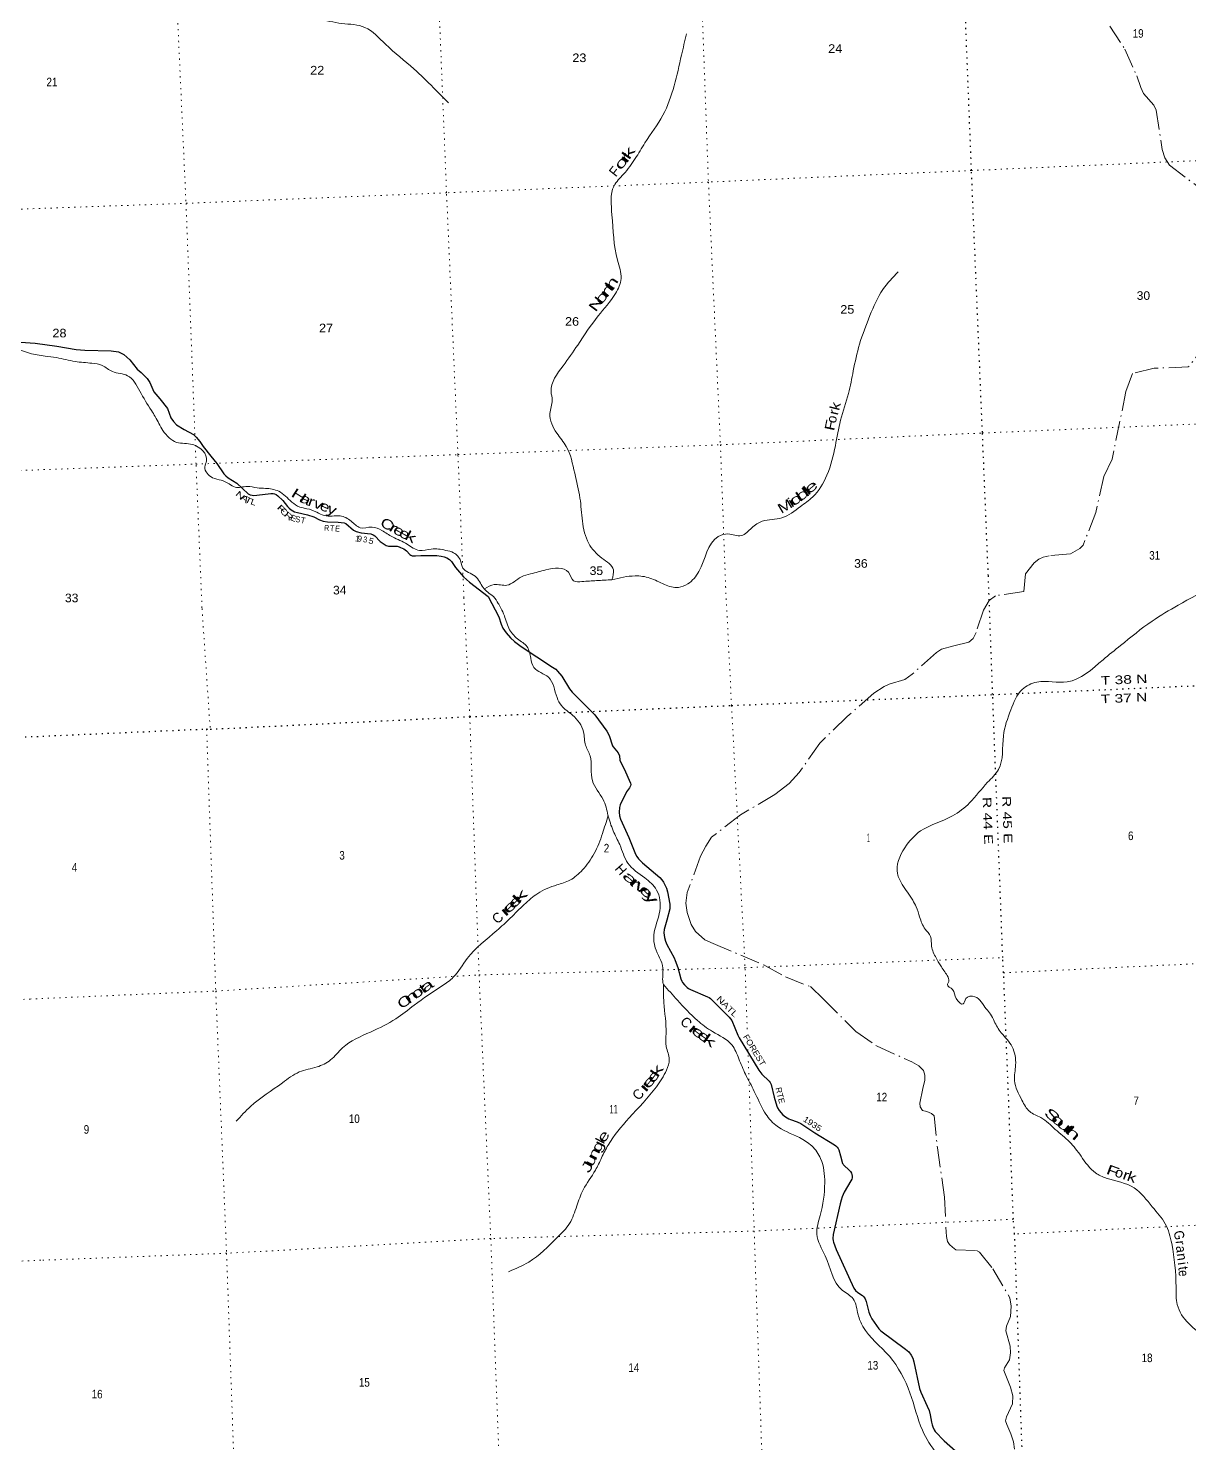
# Model space of a CAD drawing. Header units: feet. Extents: x 727543 to 978287, y 379550 to 572970.
# Drawn here: x 913434 to 937058, y 461511 to 490295 of the extents above; entities that cross this region are included whole.
import ezdxf
from ezdxf.enums import TextEntityAlignment as Align

# ---------------------------------------------------------------- set-up
doc = ezdxf.new("R2010")
doc.units = ezdxf.units.FT
doc.header["$LTSCALE"] = 80
doc.linetypes.add('DOT_DASHED', pattern=[7.7, 5, -1.2, 0.3, -1.2])
doc.linetypes.add('DOTTED', pattern=[1.5, 0.3, -1.2])
for name, color, linetype, lineweight in [('29', 7, 'Continuous', 25), ('39', 7, 'Continuous', 13), ('44', 7, 'DOT_DASHED', 13), ('6', 7, 'DOTTED', 25), ('7', 7, 'DOTTED', 13)]:
    doc.layers.add(name, color=color, linetype=linetype, lineweight=lineweight)
doc.layers.add('30', color=7, linetype='Continuous')
doc.layers.add('41', color=7, linetype='Continuous')

msp = doc.modelspace()

# ---------------------------------------------------------------- linework, layer by layer
at = {"layer": '29'}
for points in [[(913080.28, 483922.18), (913574.87, 483890.35), (914012.25, 483828.72), (914410.7, 483760.07), (914583.33, 483746.08), (915117.9, 483728.53), (915269.59, 483712.24), (915380.29, 483656.91), (915500.98, 483547.9), (915650.3, 483357.26), (915729.56, 483290.76), (915851.59, 483170.59), (915905.59, 483087.08), (915991, 482899.86), (916113.03, 482751.43), (916268.87, 482557.96), (916335.16, 482364.97), (916388.99, 482290.56), (916452.98, 482227.42), (916606.23, 482127.69), (916796.63, 482026.02), (916853.3, 481976.05), (916929.18, 481883.56), (916997.06, 481782.12), (917152.83, 481590.66), (917270.91, 481440.07), (917416.37, 481227.64), (917452.92, 481189.17), (917502.29, 481149.04), (917677.86, 481036.68), (917913.01, 480822.1), (917949.1, 480802.86), (917992.04, 480793.03), (918027.64, 480790.58), (918085.32, 480793.03), (918372.22, 480827.82), (918417.89, 480829.73), (918448.61, 480822.5), (918481.71, 480807.62), (918517.34, 480783.2), (918616.86, 480688.18), (918712.49, 480562.15), (918748.08, 480527.76), (918788.59, 480493.38), (918854.58, 480457.59), (918916.23, 480439.34), (919116.68, 480395.2), (919247.22, 480349.88), (919365.43, 480291.97), (919435.49, 480266.5), (919524.98, 480250.22), (919740.6, 480242.06), (919862.51, 480230.57), (919900.75, 480214.01), (920054.49, 480080.92), (920110.43, 480056.18), (920213.41, 480030.66), (920408.67, 480007.06), (920454.61, 479989.63), (920487.22, 479967.76), (920600.37, 479854.22), (920676.23, 479795.83), (920722.87, 479768.81), (920766.93, 479757.9), (920946.37, 479754.78), (920985.51, 479744.25), (921012.51, 479731.97), (921081.24, 479700.04), (921132.98, 479661.26), (921203.98, 479584.6), (921223.61, 479569.86), (921251.32, 479561.06), (921316.89, 479557.58), (921424.44, 479565.76), (921748.9, 479564.23), (921836.05, 479552.67), (921897.42, 479540.39), (921956.33, 479520.74), (922005.52, 479485.52), (922052.06, 479442.15), (922134.01, 479325.25), (922253.35, 479176.88), (922295.07, 479130.21), (922416.44, 479025.85), (922793.72, 478731.56)], [(922793.72, 478731.56), (923013.41, 478321.05), (923061.29, 478167.02), (923094.9, 478090.5), (923165.12, 477992.47), (923251.89, 477890.72), (923331.26, 477817.92), (923466.55, 477713.07), (924108.96, 477296.76), (924173.37, 477250.63), (924209.71, 477215.3), (924293.78, 477108.01), (924453.72, 476855.81), (924504.76, 476787.39), (924538.87, 476749.84), (924965.53, 476324.53), (925211.11, 475991.02), (925259.48, 475899.95), (925330.08, 475692.15), (925341.65, 475669.61), (925441.86, 475550.36), (925467.15, 475488.51), (925478.69, 475398.73), (925491.03, 475365.91), (925564.49, 475224.65), (925690.39, 474933.69), (925698.7, 474906.68), (925693.76, 474879.06), (925671.7, 474836.02), (925611.1, 474753.46), (925483.77, 474495.24), (925467.97, 474434.63), (925463, 474339.39), (925471.31, 474268.74), (925491.3, 474198.02), (925659.61, 473825.62), (925673.81, 473789.97)], [(925673.81, 473789.97), (925794.73, 473486.26), (925825.38, 473437.54), (925856.53, 473395.98), (925934.84, 473312.06), (926294.11, 473010.66), (926331.06, 472967.92), (926364.29, 472920.13), (926395.44, 472866.1), (926425.47, 472793.9), (926447.35, 472718.56), (926492.01, 472471.29), (926494.08, 472423.49), (926494.07, 472408.32), (926492.52, 472377.74), (926431.33, 472142.23), (926380.9, 471958.03), (926374.84, 471884.75), (926385.05, 471791.79), (926403.74, 471719.06), (926430.26, 471651.27), (926583.56, 471374.92), (926606.22, 471322.17), (926655.97, 471178.25), (926719.19, 470953.09), (926738.6, 470900.71), (926752.63, 470877.49), (926794.16, 470825.54), (926844, 470777.74), (926877.74, 470755.25), (926913.03, 470732.47), (927261.42, 470586.57), (927294.13, 470568.23), (927318.97, 470549.38), (927414.42, 470454.11), (927605.33, 470263.56), (927700.64, 470173.06), (927730.24, 470140.15), (927755.13, 470101.77), (927876.13, 469803.17), (927904.74, 469748.83), (928303.03, 469092.67), (928368.31, 469013.55), (928515.02, 468870.66), (928534.97, 468841.39), (928555.21, 468801.59), (928617.67, 468540.24), (928673.08, 468361.36), (928688.12, 468327.81), (928722.37, 468274.27), (928796.11, 468186.51), (928850.1, 468140.79), (928916.81, 468099.94), (928949.28, 468084.99), (929089.72, 468037.53), (929161.61, 468003.64), (929443.01, 467815)], [(929443.01, 467815), (929849, 467575.58), (929877.04, 467552.73), (929904.07, 467524.58), (929924.32, 467498.98), (929936.22, 467471.68), (929965.87, 467345.65), (930009.95, 467195.32), (930019.83, 467177.92), (930027.68, 467166.72), (930153.89, 467052.39), (930174.55, 467028.31), (930190.62, 466997.91), (930200, 466971.16), (930207.23, 466935.57), (930206.23, 466902.59), (930197.55, 466874.84), (930180.24, 466837.9), (930044.72, 466609.99), (930001.65, 466513.74), (929980.71, 466444.28)], [(929980.71, 466444.28), (929959.41, 466373.64), (929817.53, 465751.05), (929812.67, 465665.92), (929818.38, 465621.49), (929824.34, 465594.35), (929877.24, 465443.28), (930241.34, 464655.15), (930276.81, 464610.31), (930324.56, 464565.49), (930413.87, 464504.33), (930441.87, 464479.02), (930467.87, 464441.99), (930489.03, 464384.09), (930546.78, 464165.62), (930572.12, 464101.27), (930604.93, 464032.63), (930749.42, 463829.77), (930790.79, 463787.43), (931293.3, 463412.05), (931356.69, 463357.29), (931407.58, 463293.29), (931441.83, 463228.45), (931464.13, 463154.41), (931578.89, 462615.44), (931605.66, 462539.64), (931735.1, 462254.41), (931770.98, 462166.6), (931794.83, 462077.42), (931821.61, 461925.44), (931833.29, 461873.6), (931847.82, 461832.04), (931872.74, 461775.94), (931897.79, 461736.95), (932076.58, 461547.99), (932707.57, 460990.46)]]:
    msp.add_lwpolyline(points, dxfattribs=at)
at = {"layer": '39'}
for points in [[(912516.94, 493377.05), (912793.78, 493488.66), (913145.18, 493334.26), (913700.1, 493069.49), (913964.51, 492773.5), (914244.62, 492534.92), (914646.01, 492350.36), (915161.36, 492063.57), (915665.5, 491847.15), (916291.95, 491707.08), (916634.44, 491617.09), (917213.41, 491450.6), (917721.06, 491246.49), (918348.78, 490893.85), (918834.65, 490632.06), (919333.47, 490490.34), (919818.1, 490394.55), (920287.86, 490314.3), (920706.4, 489970.53), (921285.91, 489469.93), (921681.86, 489086.67), (921987.35, 488778.34)], [(925316.45, 479073.3), (925345.52, 479275.02), (925112.03, 479513.66), (924843.49, 479811.49), (924713.93, 480267.41), (924664.94, 480735.03), (924557.52, 481240.54), (924385.51, 481785.7), (924193.16, 482056.55), (924053.96, 482455.34), (924098.84, 482724.66), (924076.84, 482901.88), (924321.34, 483425.15), (924618.85, 483849.54), (925034.66, 484441.23), (925385.55, 484896.36), (925501.75, 485203.29), (925428.53, 485576.68), (925316.92, 486499.16), (925357.93, 487086.24), (925550.08, 487325.69), (925791.44, 487644.29), (925988.21, 487962.93), (926354.52, 488528.1), (926581.47, 489127.54), (926732.41, 489749.91), (926832.98, 490181.69)], [(925315.91, 479073.21), (925788.83, 479151.06), (926088.72, 479107.76), (926384.34, 478977.2), (926670.78, 478917.11), (926858.18, 478988.26), (927086.21, 479241.47), (927480.59, 479951.67), (927676.89, 480005), (927950.03, 479970.64), (928162.01, 480127.95), (928377, 480263.11), (928777.27, 480333.66), (929152.39, 480561.04), (929401.21, 480756.45), (929693.7, 481202.89), (929864.01, 481799.8), (929968.83, 482318.85), (930131.43, 482860.74), (930228.54, 483324.77), (930356.66, 483867.14), (930566.21, 484447.58), (930832.52, 484981.95), (931141.15, 485337.99)], [(912919.51, 483862.89), (913141.06, 483771.73), (913292.46, 483740.02), (913459.09, 483684.69), (913775.87, 483625.96), (914006.35, 483593.73), (914388.85, 483515.66), (914729.02, 483478.22), (914937.78, 483432.88), (915147.9, 483310.64), (915455.73, 483225.18), (915702.63, 482912.21), (915941.15, 482513.81), (916017.48, 482391.67), (916175.79, 482111.19), (916454.06, 481868.47), (916782.36, 481824.42), (917062.53, 481492.69), (917027.5, 481367.59), (917187.18, 481147.93), (917359.62, 481098.94), (917520.98, 481025.15), (917645.66, 480955.8), (917892.21, 480972.89), (918094.27, 480941.43), (918262.9, 480932.77), (918531.83, 480872.65), (918799.4, 480653.61), (918959.95, 480551.39), (919104.13, 480518.79), (919305.96, 480446.81), (919456.94, 480378.64), (919781.61, 480370.88), (920007.11, 480267.56), (920189.44, 480131.93), (920432.21, 480142.79), (920629.81, 480074.67), (920850.4, 479944.8), (921146.83, 479796.05), (921395.74, 479667.45), (921635.6, 479698.43), (921932.75, 479671.21), (922093.04, 479621.68), (922234.05, 479457.88), (922283.12, 479310.22), (922529.6, 479145.06), (922695.8, 478915.56), (922789.95, 478817.91), (922907.93, 478731.51)], [(922724.28, 478886.05), (922918.22, 478974.1), (923174.2, 478961.25), (923472.82, 479130.53), (923660.67, 479191.58), (923971.21, 479274.32), (924429.52, 479223.93), (924536.4, 479052.53), (924705.39, 479035.79), (925002.51, 479055.15), (925315.91, 479073.21)], [(938466.35, 479388.03), (938038.42, 479170.74), (937566.73, 478943.34), (936842.45, 478554.81), (936311.15, 478229.12), (935669.26, 477735.66), (935314.15, 477445.63), (934583.06, 476993.99), (933968.07, 476991.74), (933668.44, 476840.26), (933437.23, 476425.24), (933284.79, 475897), (933185.18, 475209.65), (932964, 474951.01), (932597.39, 474532.86), (932251.11, 474267.58), (931599.49, 473959.8), (931277.51, 473616.88), (931128.89, 473092.9), (931227.37, 472873.46), (931438.5, 472550.7), (931508.13, 472418.79), (931579.75, 472210.07), (931693.84, 471963.13), (931798.72, 471814.87), (931823.29, 471615.8), (931914.76, 471375.75), (932008.06, 471216.76), (932142.03, 471015.4), (932172.36, 470899.62), (932147.18, 470839.59), (932251.96, 470731.8), (932324.33, 470547.41), (932467.56, 470439.64), (932520.59, 470547.7), (932704.64, 470587.81), (932936.18, 470339), (933024.61, 470234.39), (933096.99, 470088.46), (933242.84, 469853.32), (933462.16, 469567.42), (933534.15, 469196.81), (933512.18, 468881.94), (933662.76, 468479.06), (933820.39, 468250.61), (934047.4, 468127.05), (934341.18, 467887.6), (934631.77, 467631.8), (934865.42, 467342.62), (935160.55, 467000.03), (935378.43, 466896.21), (935949.4, 466695.75), (936315.56, 466310.37), (936580.42, 465966.18), (936710.81, 465562.23), (936799.65, 464676.41), (936824.28, 464321.5), (937056.95, 463935.12), (937360.69, 463621.32), (937503.59, 463133.03), (937695.62, 462865.93), (937928.1, 462560.49), (938128.99, 462085.4), (938161.86, 461534.6), (938135.18, 461116.26), (938318.87, 461008.61), (938643.31, 460685.78), (938699.09, 460779.82), (938815.29, 460840.62), (939034.07, 460874.49), (939298.25, 460736.69), (939409.27, 460548.28), (939581.22, 460587.76), (939713.17, 460772.86), (939907.61, 460730.54), (940054, 460562.22), (940321.99, 460042.11), (940589.46, 459880.2), (940854.61, 459801.16), (941231.79, 459707.81), (941631.13, 459461.82), (941743.41, 459210.73), (941773.09, 459030.15), (941950.04, 458742.01), (942147.54, 458293.05), (942126.55, 458075.38), (942451.46, 457898.3), (942913.58, 457728.5), (943267.69, 457534.76), (943318.18, 457343.14), (943418.18, 456862.69)], [(922907.93, 478731.51), (923002.82, 478588.21), (923032.01, 478533.09), (923110.97, 478377.39), (923217.3, 478085.5), (923394.47, 477870.24), (923587.07, 477708.41), (923663.89, 477477.71), (923728.5, 477286.84), (924022.19, 477087.87), (924197.61, 476674.16), (924287.08, 476510.92), (924513.76, 476316.49), (924735.92, 475976.11), (924780.55, 475703.22), (924870.65, 475489.41), (924917.54, 474979.84), (925135.56, 474602.8), (925235.39, 474280.21)], [(925238.03, 474272.31), (925123.35, 473907.94), (924954.59, 473498.25), (924714.91, 473167.79), (924460.82, 472958), (924196.68, 472863.04), (923805.18, 472688.46), (923529.64, 472463.37), (923246.65, 472187.27), (922972.58, 471933.92), (922368.89, 471367.6), (922085.55, 470982.2), (921859.83, 470810.34), (921291.66, 470415.91), (920917.66, 470139.04), (920401.67, 469868.82), (919833.74, 469547.26), (919587.61, 469301.46), (919311.87, 469157.31), (918950.98, 469055.2), (918608.43, 468834.65), (917959.74, 468354.99), (917666.02, 468052.02)], [(925235.39, 474280.21), (925340.97, 473964), (925475.12, 473681.69), (925638.44, 473305.8), (925984.02, 473004.34), (926225.55, 472758.08), (926290.2, 472334.45), (926170.48, 471838.31), (926197.91, 471584.75), (926353.25, 471167.96), (926354.55, 470872.53), (926362.39, 470838.54)], [(926362.39, 470838.54), (926373.65, 470468.76), (926418.8, 469837.66), (926422.65, 469570.7), (926482.79, 469310.78), (926425.48, 469091.18), (926220.63, 468752.44), (925664.93, 468119.85), (925238.59, 467566.97), (925104.39, 467308.89), (924979.95, 467057.4), (924729.74, 466657.56), (924601.25, 466328.94), (924451.94, 465972.91), (924201.97, 465684.4), (923620.92, 465188.09), (923208.39, 464990.14)], [(926362.41, 470837.84), (926648.39, 470515.7), (927056.39, 470104.21), (927361.64, 469877.52), (927758.31, 469605.07), (927898.4, 469325.1), (928034.35, 469008.48), (928214.46, 468659.79), (928424.82, 468235.79), (928649.03, 467972.42), (929135.76, 467718.92), (929383.36, 467549.89), (929564.78, 467292.35), (929647.15, 466800.85), (929556.57, 466134.22), (929487.43, 465754.1), (929658.28, 465311.82), (930004.27, 464615.71), (930226.06, 464437.22), (930327.92, 464114.74), (930425.34, 463877.03), (930962.94, 463270.02), (931382.41, 462523.16), (931638.65, 461763.59), (931936.71, 461287.58), (932294.29, 460988.77), (932618.02, 460756.99), (932674.24, 460571.75), (932563.36, 460393.09)]]:
    msp.add_spline(points, degree=3, dxfattribs=at)
at = {"layer": '44'}
for points in [[(935449.19, 490336.86), (935759.16, 489867.86), (935999.6, 489327.17), (936081.18, 489092.1), (936137.54, 488971.05), (936349.1, 488733.12), (936394.99, 488627.92), (936517.79, 487825.84), (936569.74, 487657.84), (936667.87, 487508.42), (937324.58, 487010.02)], [(937449.54, 483900.33), (937049.31, 483402.54), (936353.01, 483378.41), (935912.12, 483271.44), (935780.53, 482902.87), (935495.91, 481526.32), (935331.46, 481172.34), (935164.66, 480443.66), (934910.49, 479779.42), (934843.83, 479706.09), (934649.4, 479600.29), (934216.2, 479561.04), (934093.9, 479533.99), (934007.26, 479492.45), (933912.49, 479418.39), (933731.99, 479194.43)], [(933731.99, 479194.43), (933698.61, 478831.41), (933124.42, 478748.32), (932998.27, 478650.8), (932882.17, 478454.23), (932729.23, 478002.35), (932669.76, 477877.79), (932578.58, 477801.98), (932275.28, 477727.03), (932022.01, 477659.86), (931920.7, 477588.81), (931426.13, 477151.73), (931278.97, 477044.57), (930956.2, 476948.82), (930859.36, 476902.49), (930650.22, 476765.15), (930105.95, 476289.55), (929547.65, 475747.09), (929125.83, 475147.03), (928922.61, 474926.61), (928634.85, 474703.47), (927929.93, 474286.63), (927344.8, 473831.73), (927227.73, 473651.5), (927119.45, 473445.71), (926846.71, 472706.03), (926823.41, 472488.37), (926845.24, 472297.66), (926928.1, 472058.51), (927015.93, 471913.39), (927209.68, 471747.86), (927373.21, 471672.42), (928426.52, 471224.43), (928845.94, 470989.65), (929354.69, 470792.18), (929623.91, 470538.08), (930281.66, 469877.14), (930702.88, 469584.09), (931418.51, 469263.1), (931563.34, 469179.58), (931657.32, 469082.36), (931686.08, 468988.13), (931683.48, 468886.15), (931646.32, 468721.93), (931581.25, 468419.95), (931588.61, 468345.15), (931640.06, 468273.15), (931727.23, 468250.05), (931819.65, 468207.89), (931872.74, 468160.59)], [(931872.74, 468160.59), (931943.04, 467511.33), (932086.51, 466510.61), (932125.43, 465705.38), (932144.56, 465607.1), (932187.88, 465542.08), (932245.64, 465487.9), (932316.69, 465436.49), (932739.33, 465423.08), (932801.58, 465386.76), (933070.51, 465050.45), (933414.54, 464457.01), (933442.36, 464292.26), (933428.14, 464081.35), (933348.5, 463880.46), (933332.63, 463788.36), (933420.69, 463475.64), (933427.92, 463338.63), (933409.16, 463197.66), (933305.2, 463031.61), (933295.29, 462978.46), (933430.35, 462641.22), (933474.87, 462464.49), (933473.03, 462300.77), (933344.91, 462034.63), (933330.8, 461957.88), (933352.13, 461879.31), (933435.57, 461689.99), (933491.11, 461528.93), (933509.51, 461378.78)]]:
    msp.add_lwpolyline(points, dxfattribs=at)
at = {"layer": '6'}
for points in [[(932978.44, 479154.41), (932858.24, 482069.36), (932635.34, 487401.51), (932426.42, 492738.34), (932204.05, 498058.36), (931978.41, 503406.6), (931751.22, 508698.05), (931516.62, 514019.56), (931399.14, 516900.36)], [(934087.97, 451824.15), (933943.69, 455103.57), (933921.24, 455339.18), (933718.24, 460457.08), (933688.89, 460708.52), (933513.69, 465759.08), (933487.98, 466057.26), (933290.25, 471074.24), (933272.08, 471382.94), (933066.91, 476735.51), (932978.44, 479154.41)], [(913249.64, 475868.69), (917064.14, 476036.94), (917137.31, 476030.7), (922421.13, 476286.52), (927750.92, 476514.41), (933066.91, 476735.51), (938402.44, 476969.78), (939692.23, 477030.06), (943670.64, 477204.38)]]:
    msp.add_lwpolyline(points, dxfattribs=at)
at = {"layer": '7'}
msp.add_line((916970.95, 478484.9), (917137.31, 476030.7), dxfattribs=at)
for points in [[(925732.2, 524940.94), (925721.92, 524442.67), (925950.36, 519122.92), (926175.55, 513784.79), (926418.87, 508449.5), (926633.21, 503173.67), (926870.45, 497838.11), (927085.62, 492497.51), (927280.11, 487166.11), (927523.96, 481818.7), (927630.17, 478929.43)], [(915064.28, 524496.03), (915085.96, 523983.31), (915302.17, 518665.03), (915512.85, 513334.36), (915775.86, 508012.1), (915973.66, 502743.63), (916170.62, 497402.21), (916401.35, 492076.49), (916645.1, 486731.09), (916849.53, 481404.19), (916970.95, 478484.9)], [(922302.57, 478706.61), (922181.37, 481618.29), (921948.44, 486947.97), (921733.19, 492290.59), (921514.6, 497616.86), (921308.06, 502945.69), (921066.17, 508248.65), (920841.78, 513568.58), (920626.28, 518870.69), (920405.4, 524202.93), (920406.34, 524718.18)], [(943216.6, 487845.87), (939249.09, 487689.13), (932635.34, 487401.51), (927280.11, 487166.11), (921948.44, 486947.97), (916671.31, 486734.29), (912806.58, 486599.1)], [(913025.91, 481287.03), (916846.53, 481426.33), (922181.37, 481618.29), (927523.96, 481818.7), (932858.69, 482059.25), (939472.88, 482336.77), (943443.74, 482522.17)], [(922302.57, 478706.61), (922421.13, 476286.52), (922611.14, 471030.3), (922849.33, 465665.32), (923051.62, 460290.34), (923248.4, 454943.4), (923304.38, 453561.51)], [(927630.17, 478929.43), (927750.92, 476514.41), (928027.45, 471151.46), (928070.58, 469900.88)], [(917064.14, 476036.94), (917250.2, 470701.58), (917470.66, 465366.02), (917657.36, 460057), (917863.06, 454732.8), (918074.39, 449378.54), (918365.69, 444042.68)], [(933290.25, 471074.24), (938639.06, 471325.41), (943910.5, 471582.66)], [(913469.65, 470540.01), (917250.2, 470701.58), (922611.14, 471030.3), (928024.06, 471177.6), (933272.08, 471382.94)], [(901260.61, 470039.2), (906514.95, 470294.73), (911896.33, 470464.02), (913469.65, 470540.01)], [(928083.92, 469513.91), (928211.38, 465818.01), (928395.1, 460488.6), (928575.09, 455114.46), (928787.17, 449784.53), (929026.33, 444478.29)], [(933487.98, 466057.26), (928211.38, 465818.01), (922849.33, 465665.32), (917470.66, 465366.02), (913689.14, 465224.25)], [(944138.23, 466245.25), (938872.38, 466014.82), (933513.69, 465759.08)], [(913689.14, 465224.25), (912095.73, 465157.82), (906757.54, 464971.93), (901450.57, 464716.52)]]:
    msp.add_lwpolyline(points, dxfattribs=at)

# ---------------------------------------------------------------- texts
at = {"layer": '30'}
for s, rotation, width, p in [('N', 317.619, 1.6, (917709.35, 480744.47)), ('A', 320.619, 1.65, (917801.73, 480679.67)), ('T', 333.106, 1.45, (917887.81, 480636.25)), ('L', 340.432, 1.25, (917999.78, 480595.87)), ('F', 314.825, 1.95, (918549.11, 480468.12)), ('O', 309.691, 1.45, (918601.97, 480409.12)), ('R', 318.482, 1.55, (918697, 480321.45)), ('E', 334.027, 1.25, (918810.48, 480269.38)), ('S', 350.081, 0.9, (918913.48, 480241.68)), ('R', 357.833, 0.7, (919506.71, 480068.28)), ('T', 357.833, 0.85, (919618, 480061.42)), ('E', 354.616, 0.8, (919723.64, 480053.74)), ('9', 353.108, 0.95, (920176.32, 479850.26)), ('3', 353.108, 0.9, (920286.24, 479832.36)), ('5', 344.152, 1.15, (920398.38, 479804.9)), ('NATL', 315.054, 1.3, (927623.54, 470344.22)), ('FOREST', 301.258, 1.1, (928165.28, 469467.89)), ('RTE', 283.441, 1.05, (928683.86, 468564.47)), ('1935', 326.164, 1.15, (929366.06, 467950.66))]:
    msp.add_text(s, height=120, rotation=rotation, dxfattribs=dict(at, width=width)).set_placement(p, align=Align.CENTER)
for s, rotation, p in [('T', 350.081, (919018.56, 480223.61)), ('1', 351.082, (920125.57, 479850.78))]:
    msp.add_text(s, height=120, rotation=rotation, dxfattribs=at).set_placement(p, align=Align.CENTER)
at = {"layer": '41'}
for s, rotation, width, p in [('o', 52.03, 1.75, (925576.19, 487495.84)), ('k', 55.801, 1.85, (925733.85, 487705.28)), ('r', 53.677, 1.9, (925665.56, 487604.39)), ('h', 56.969, 1.65, (925393.6, 485057.58)), ('t', 52.761, 1.65, (925339.8, 484966.07)), ('N', 53.32, 1.55, (925071.55, 484627.16)), ('o', 51.334, 1.75, (925175.63, 484755.18)), ('r', 52.761, 1.9, (925261.01, 484864.73)), ('k', 75.899, 1.2, (929959.31, 482581.85)), ('r', 77.127, 1.15, (929925.21, 482461.1)), ('F', 78.221, 1.35, (929858.16, 482198.53)), ('e', 40.072, 1.85, (929431.41, 480888.16)), ('H', 327.771, 1.55, (918892.84, 480701.94)), ('a', 333.495, 1.45, (919034.23, 480626.61)), ('r', 340.478, 1.35, (919167.18, 480571.42)), ('M', 30.935, 1.3, (928887.54, 480485.9)), ('i', 30.935, 1.35, (929009.8, 480559.17)), ('d', 33.81, 1.8, (929115.14, 480632.38)), ('d', 35.797, 1.85, (929247.14, 480728.01)), ('l', 38.804, 1.55, (929347.26, 480810.73)), ('v', 337.976, 1.35, (919306.24, 480521.28)), ('e', 335.643, 1.3, (919434.92, 480472.93)), ('y', 337.757, 1.35, (919580.74, 480411.45)), ('C', 329.815, 1.35, (920689.77, 480117.57)), ('r', 329.886, 1.65, (920821.58, 480046.91)), ('e', 331.319, 1.45, (920933.9, 479984.76)), ('e', 332.319, 1.4, (921052.9, 479919.95)), ('k', 332.386, 1.6, (921173.96, 479858.94)), ('a', 316.267, 2.1, (925622.87, 472925.03)), ('r', 318.099, 2.1, (925730.64, 472830.49)), ('v', 317.597, 2.1, (925848.29, 472737.68)), ('e', 44.527, 2, (923410.52, 472458.44)), ('k', 44.527, 2.25, (923511.92, 472558.28)), ('e', 317.971, 1.9, (925950.49, 472652.26)), ('y', 312.369, 2.1, (926042.86, 472547.22)), ('r', 42.766, 2.15, (923215.46, 472267.4)), ('e', 44.061, 2, (923305.64, 472357.88)), ('n', 37.242, 1.85, (921285.83, 470510.9)), ('o', 34.803, 1.65, (921404.35, 470591.12)), ('t', 34.803, 1.55, (921520.13, 470672.69)), ('a', 34.735, 1.75, (921604.15, 470730.42)), ('O', 37.242, 1.4, (921153.18, 470413.17)), ('r', 318.254, 2.1, (926919.61, 469852.38)), ('e', 322.401, 1.75, (927014.58, 469785.26)), ('e', 324.403, 1.65, (927130.13, 469702.72)), ('k', 324.403, 1.9, (927245.12, 469616.59)), ('k', 56.156, 1.8, (926310.8, 469026.82)), ('e', 49.487, 1.85, (926142.59, 468797.37)), ('e', 52.864, 1.7, (926232.87, 468908.79)), ('r', 49.487, 2.05, (926060.48, 468695.59)), ('S', 321.303, 1.8, (934218.36, 468092.59)), ('o', 320.333, 1.8, (934338.31, 467997.18)), ('u', 320.333, 1.95, (934454.09, 467897.89)), ('e', 58.459, 1.55, (925222.73, 467694.06)), ('t', 320.226, 1.75, (934559.68, 467808.58)), ('h', 318.649, 1.95, (934642.51, 467736.07)), ('n', 63.708, 1.5, (925036.6, 467352.28)), ('g', 63.329, 1.5, (925111.72, 467499.31)), ('l', 61.724, 1.15, (925164.01, 467604.83)), ('J', 60.755, 1.65, (924899.09, 467077.99)), ('u', 63.639, 1.5, (924969.74, 467216.98)), ('F', 339.784, 1.55, (935479.11, 466946.39)), ('o', 343.128, 1.1, (935616.5, 466911.15)), ('r', 341.128, 1.3, (935751.9, 466862.86)), ('k', 340.396, 1.35, (935867.89, 466823.42)), ('G', 282.081, 0.9, (936766.48, 465713.24)), ('a', 276.138, 0.95, (936804.5, 465438.47)), ('e', 275.316, 0.85, (936854.46, 464950.8))]:
    msp.add_text(s, height=200, rotation=rotation, dxfattribs=dict(at, width=width)).set_placement(p, align=Align.CENTER)
for s, rotation, p in [('F', 51.714, (925445.47, 487321.15)), ('o', 78.221, (929886.88, 482320.7)), ('H', 311.678, (925425.28, 473111.67)), ('C', 42.734, (923055.69, 472119.62)), ('C', 315.419, (926757.33, 469993.04)), ('C', 47.93, (925923.34, 468533.74)), ('r', 275.638, (936791.39, 465570.52)), ('n', 278.138, (936823.03, 465280.71)), ('i', 278.138, (936837.11, 465145.85)), ('t', 278.316, (936847.8, 465047.94))]:
    msp.add_text(s, height=200, rotation=rotation, dxfattribs=at).set_placement(p, align=Align.CENTER)
at = {"layer": '6', "width": 1.35}
for s, rotation, p in [('T 38 N', 2.514, (935746.15, 476953.24)), ('T 37 N', 2.514, (935744.02, 476577.78)), ('R 44 E', 272.095, (932880.28, 474166.03)), ('R 45 E', 272.095, (933277.05, 474185.4))]:
    msp.add_text(s, height=175, rotation=rotation, dxfattribs=at).set_placement(p, align=Align.CENTER)
at = {"layer": '7'}
for s, width, p in [('19', 0.85, (936028.96, 490102.96)), ('24', 1.1, (929861.34, 489795.65)), ('23', 1.1, (924652.78, 489607.5)), ('22', 1.1, (919315.96, 489354.94)), ('21', 0.85, (913915.55, 489114.63)), ('30', 1.05, (936134.95, 484768.63)), ('25', 1.1, (930107.34, 484487.03)), ('28', 1.1, (914068.62, 484005.01)), ('27', 1.1, (919496.17, 484109.17)), ('26', 1.1, (924503.83, 484241.93)), ('31', 0.85, (936364.85, 479481.62)), ('35', 1.05, (924999.44, 479169.4)), ('36', 1.05, (930383.43, 479316.8)), ('33', 1.05, (914317.45, 478615.02)), ('34', 1.05, (919774.31, 478773.93)), ('1', 0.4, (930535.91, 473732.47)), ('6', 0.85, (935877.51, 473774.19)), ('3', 0.85, (919820.66, 473376.79)), ('2', 0.85, (925205.17, 473522.74)), ('4', 0.85, (914374.97, 473131.21)), ('12', 0.85, (930807.9, 468456.31)), ('11', 0.65, (925351.05, 468211.35)), ('7', 0.85, (935987.66, 468380.75)), ('10', 0.85, (920070.92, 468016.65)), ('9', 0.85, (914618.35, 467798.57)), ('13', 0.85, (930626.96, 462998.51)), ('18', 0.85, (936210.13, 463150.3)), ('14', 0.85, (925761.46, 462949.98)), ('16', 0.85, (914835.92, 462412.13)), ('15', 0.85, (920275.03, 462650.07))]:
    msp.add_text(s, height=175, dxfattribs=dict(at, width=width)).set_placement(p, align=Align.CENTER)

doc.saveas('drawing.dxf')
